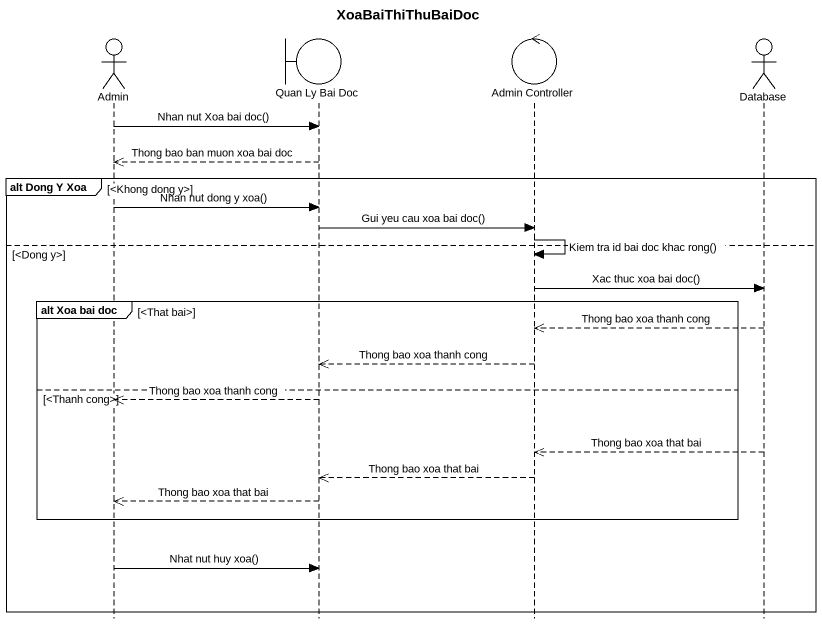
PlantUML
@startuml
title XoaBaiThiThuBaiDoc
hide footbox
actor Admin
boundary "Quan Ly Bai Doc" as Quan_Ly_Bai_Doc
control "Admin Controller" as Admin_Controller
actor "Database" as Database_

Admin -> Quan_Ly_Bai_Doc : Nhan nut Xoa bai doc()
Quan_Ly_Bai_Doc -->> Admin : Thong bao ban muon xoa bai doc
group alt Dong Y Xoa [<Khong dong y>]
  Admin -> Quan_Ly_Bai_Doc : Nhan nut dong y xoa()
  Quan_Ly_Bai_Doc -> Admin_Controller : Gui yeu cau xoa bai doc()
  Admin_Controller -> Admin_Controller : Kiem tra id bai doc khac rong()
else <Dong y>
  Admin_Controller -> Database_ : Xac thuc xoa bai doc()
  group alt Xoa bai doc [<That bai>]
    Database_ -->> Admin_Controller : Thong bao xoa thanh cong
    Admin_Controller -->> Quan_Ly_Bai_Doc : Thong bao xoa thanh cong
  else <Thanh cong>
    Quan_Ly_Bai_Doc -->> Admin : Thong bao xoa thanh cong
    Database_ -->> Admin_Controller : Thong bao xoa that bai
    Admin_Controller -->> Quan_Ly_Bai_Doc : Thong bao xoa that bai
    Quan_Ly_Bai_Doc -->> Admin : Thong bao xoa that bai
  end
  Admin -> Quan_Ly_Bai_Doc : Nhat nut huy xoa()
end
@enduml
